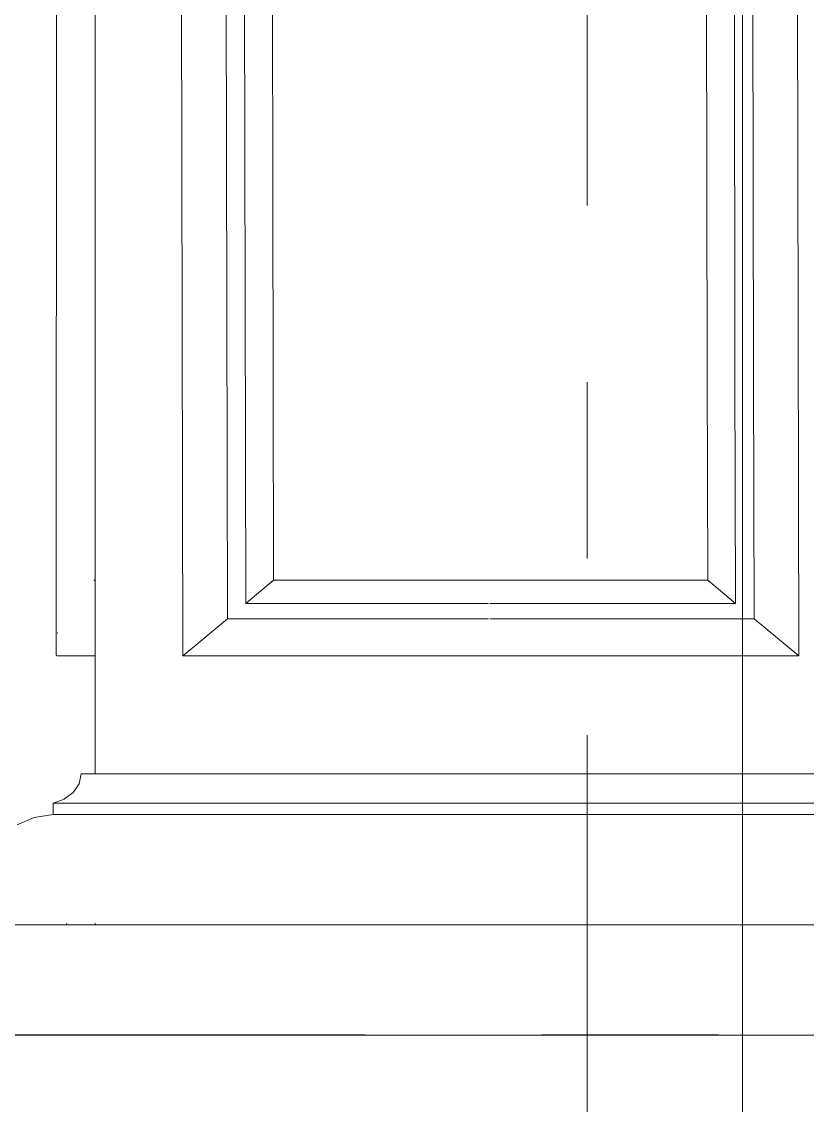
# Model space of a CAD drawing. Header units: millimetres. Extents: x 1832547 to 2001569, y -558009 to -417808.
# Drawn here: x 1982911 to 1983468, y -527394 to -526626 of the extents above; entities that cross this region are included whole.
import ezdxf

# ---------------------------------------------------------------- set-up
doc = ezdxf.new("R2010")
doc.units = ezdxf.units.MM
doc.header["$MEASUREMENT"] = 0
doc.linetypes.add('CENTER', pattern=[2, 1.25, -0.25, 0.25, -0.25])
for name, color, linetype, lineweight in [('CA.thay 145', 145, 'CONTINUOUS', 18), ('CA.tim 67', 67, 'CENTER', 9), ('CA_manh 08', 8, 'CONTINUOUS', 9)]:
    doc.layers.add(name, color=color, linetype=linetype, lineweight=lineweight)

msp = doc.modelspace()

# ---------------------------------------------------------------- linework, layer by layer
at = {"layer": 'CA.thay 145'}
for p, q in [((1983024.13, -526517.2), (1983025.34, -527075.22)), ((1983461.76, -527075.22), (1983460.55, -526517.2)), ((1982935.82, -526532.92), (1982935.77, -527059.63)), ((1983055.85, -526543.5), (1983056.91, -527048.92)), ((1983429.5, -526874.92), (1983428.97, -526543.5)), ((1982963.18, -526570.23), (1982963.18, -527022.19)), ((1983430.03, -527048.92), (1983429.5, -526874.92)), ((1982962.4, -527021.69), (1982962.27, -527021.68)), ((1982962.53, -527021.71), (1982962.4, -527021.69)), ((1982962.65, -527021.74), (1982962.53, -527021.71)), ((1982962.76, -527021.79), (1982962.65, -527021.74)), ((1982962.87, -527021.85), (1982962.76, -527021.79)), ((1982962.97, -527021.92), (1982962.87, -527021.85)), ((1982963.05, -527022), (1982962.97, -527021.92)), ((1982963.13, -527022.09), (1982963.05, -527022)), ((1982963.23, -527022.29), (1982963.18, -527022.19)), ((1982963.25, -527022.4), (1982963.23, -527022.29)), ((1982963.26, -527022.5), (1982963.25, -527022.4)), ((1982963.26, -527022.5), (1982963.26, -527074.41)), ((1983026.31, -527074.41), (1983056.91, -527048.92)), ((1983056.91, -527048.92), (1983241.85, -527048.92)), ((1983242.9, -527048.92), (1983430.03, -527048.92)), ((1983461.76, -527075.22), (1983430.03, -527048.92)), ((1982935.76, -527059.67), (1982935.74, -527059.75)), ((1982935.74, -527059.75), (1982935.74, -527059.83)), ((1982935.74, -527074.41), (1982935.74, -527059.83)), ((1982935.77, -527059.63), (1982935.76, -527059.67)), ((1982936.35, -527059.08), (1982936.73, -527058.95)), ((1982935.74, -527074.41), (1982935.75, -527074.52)), ((1982935.75, -527074.52), (1982935.77, -527074.62)), ((1982935.77, -527074.62), (1982935.81, -527074.72)), ((1982935.81, -527074.72), (1982935.87, -527074.82)), ((1982935.87, -527074.82), (1982935.94, -527074.91)), ((1982935.94, -527074.91), (1982936.03, -527074.99)), ((1982936.03, -527074.99), (1982936.13, -527075.06)), ((1982936.13, -527075.06), (1982936.23, -527075.12)), ((1982936.23, -527075.12), (1982936.35, -527075.17)), ((1982936.35, -527075.17), (1982936.47, -527075.2)), ((1982936.47, -527075.2), (1982936.6, -527075.22)), ((1982936.6, -527075.22), (1982936.73, -527075.23)), ((1982936.73, -527075.23), (1982962.27, -527075.23)), ((1982962.27, -527075.23), (1982962.4, -527075.22)), ((1982962.4, -527075.22), (1982962.53, -527075.2)), ((1982962.53, -527075.2), (1982962.65, -527075.17)), ((1982962.65, -527075.17), (1982962.76, -527075.12)), ((1982962.76, -527075.12), (1982962.87, -527075.06)), ((1982962.87, -527075.06), (1982962.97, -527074.99)), ((1982962.97, -527074.99), (1982963.05, -527074.91)), ((1982963.05, -527074.91), (1982963.13, -527074.82)), ((1982963.13, -527074.82), (1982963.18, -527074.72)), ((1982963.18, -527074.72), (1982963.23, -527074.62)), ((1982963.26, -527158.91), (1982963.18, -527074.72)), ((1982963.23, -527074.62), (1982963.25, -527074.52)), ((1982963.25, -527074.52), (1982963.26, -527074.41)), ((1983025.34, -527075.22), (1983026.31, -527074.41)), ((1983025.34, -527075.22), (1983461.76, -527075.22)), ((1983461.76, -527075.22), (1983460.78, -527074.41)), ((1982951.91, -527165.88), (1982947.78, -527172.07)), ((1982953.36, -527158.91), (1982951.91, -527165.88)), ((1982963.26, -527158.91), (1982953.36, -527158.91)), ((1982963.26, -527158.91), (1983522.41, -527158.91)), ((1982947.78, -527172.07), (1982941.43, -527176.77)), ((1982941.43, -527176.77), (1982933.57, -527179.48)), ((1982933.57, -527179.48), (1982933.57, -527187.7)), ((1982933.57, -527179.48), (1983552.1, -527179.48)), ((1982933.57, -527187.7), (1982920.17, -527189.62)), ((1982933.57, -527187.7), (1983552.1, -527187.7)), ((1982920.17, -527189.62), (1982908.11, -527194.84)), ((1982942.8, -527265.85), (1982943.13, -527264.64)), ((1982963.26, -527265.85), (1982963.26, -527264.64)), ((1982942.8, -527265.85), (1982901.41, -527265.85)), ((1982963.26, -527265.85), (1982942.8, -527265.85)), ((1982963.26, -527265.85), (1983522.41, -527265.85)), ((1983591.69, -527343.99), (1982893.98, -527343.99)), ((1983223.04, -527343.99), (1983223.72, -527343.99)), ((1983223.72, -527343.99), (1983225.69, -527343.99)), ((1983225.69, -527343.99), (1983228.84, -527343.99)), ((1983228.84, -527343.99), (1983232.94, -527343.99)), ((1983232.94, -527343.99), (1983237.71, -527343.99)), ((1983237.71, -527343.99), (1983242.84, -527343.99)), ((1983242.84, -527343.99), (1983262.63, -527343.99)), ((1983242.84, -527343.99), (1983247.96, -527343.99)), ((1983247.96, -527343.99), (1983252.73, -527343.99)), ((1983252.73, -527343.99), (1983256.83, -527343.99)), ((1983256.83, -527343.99), (1983259.98, -527343.99)), ((1983259.98, -527343.99), (1983261.95, -527343.99)), ((1983261.95, -527343.99), (1983262.63, -527343.99))]:
    msp.add_line(p, q, dxfattribs=at)
msp.add_lwpolyline([(1983421.69, -528143.59), (1983421.69, -523993.59)], dxfattribs=at)
at = {"layer": 'CA.tim 67', "ltscale": 500}
msp.add_line((1983311.69, -530756.32), (1983311.69, -514383.73), dxfattribs=at)
msp.add_lwpolyline([(1968529.63, -527343.59), (1994035.6, -527343.59)], dxfattribs=at)
at = {"layer": 'CA_manh 08'}
for p, q in [((1983068.92, -526554.34), (1983069.92, -527038.08)), ((1983416.46, -526874.94), (1983415.96, -526554.34)), ((1983088.7, -526570.74), (1983089.6, -527021.68)), ((1983396.73, -526874.98), (1983396.27, -526570.74)), ((1983397.18, -527021.68), (1983396.73, -526874.98)), ((1983416.96, -527038.08), (1983416.46, -526874.94)), ((1983069.92, -527038.08), (1983089.6, -527021.68)), ((1983088.62, -527022.5), (1983089.6, -527021.68)), ((1983089.6, -527021.68), (1983397.18, -527021.68)), ((1983398.17, -527022.5), (1983397.18, -527021.68)), ((1983416.96, -527038.08), (1983397.18, -527021.68)), ((1983069.92, -527038.08), (1983241.85, -527038.08)), ((1983242.9, -527038.08), (1983416.96, -527038.08))]:
    msp.add_line(p, q, dxfattribs=at)

doc.saveas('drawing.dxf')
